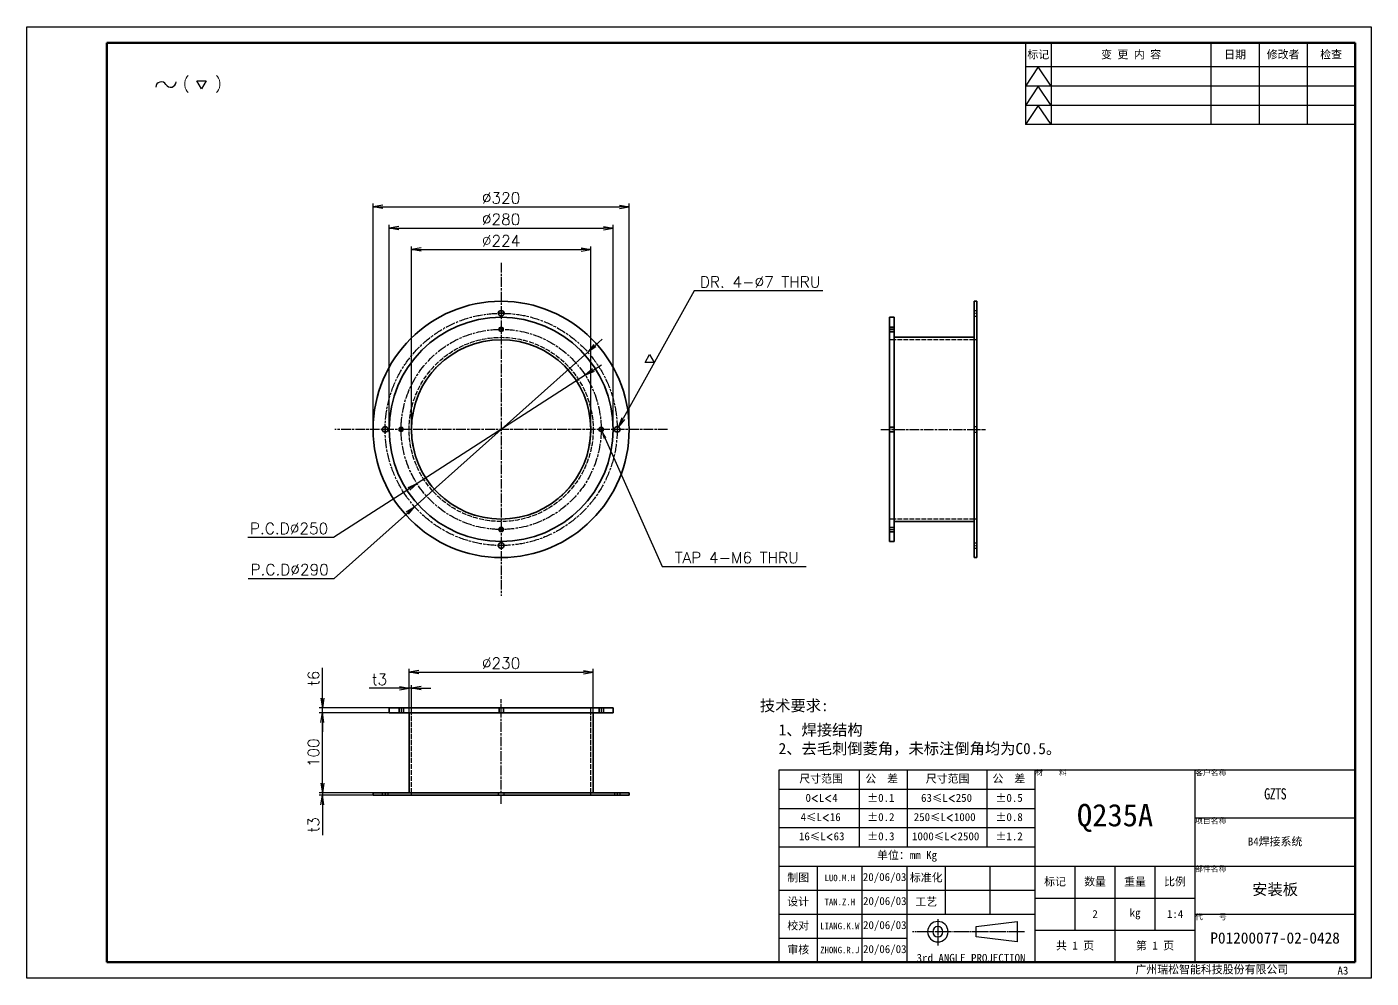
# Model space of a CAD drawing. Header units: millimetres. Extents: x -73083 to 81340, y -6859 to 6812.
# Drawn here: x 73070 to 74750, y -6850 to -5662 of the extents above; entities that cross this region are included whole.
import ezdxf

# ---------------------------------------------------------------- set-up
doc = ezdxf.new("R2010")
doc.units = ezdxf.units.MM
for name, pattern in [('AM_ISO02W050', [7.5, 6, -1.5]), ('AM_ISO08W050', [18, 12, -1.5, 3, -1.5]), ('CENTER-HOKUTO', [23, 20, -1, 1, -1])]:
    doc.linetypes.add(name, pattern=pattern)
doc.layers.add('A3', color=7, linetype='Continuous', plot=False)
for name, color, linetype, lineweight in [('AM_7', 2, 'AM_ISO08W050', 25), ('AM_HID', 1, 'AM_ISO02W050', 25), ('AM_VIS', 7, 'Continuous', 50), ('SOLID LINE', 7, 'Continuous', 30)]:
    doc.layers.add(name, color=color, linetype=linetype, lineweight=lineweight)
doc.layers.add('title_frame', color=7, linetype='Continuous')
doc.layers.add('word_dim', color=253, linetype='Continuous')
doc.styles.get("Standard").update_dxf_attribs({"font": 'romans.shx', "bigfont": 'bigfont.shx'})
doc.dimstyles.new('RS-1-4', dxfattribs={"dimscale": 4, "dimtxt": 3.5, "dimasz": 3, "dimexe": 1, "dimexo": 0, "dimgap": 1, "dimtad": 3, "dimdec": 4, "dimdsep": 46, "dimtxsty": 'Standard', "dimblk1": 'OPEN', "dimblk2": 'OPEN', "dimsah": 1, "dimcen": 0, "dimclrd": 256, "dimclre": 256, "dimclrt": 3, "dimadec": 0, "dimazin": 0, "dimtfac": 1, "dimtdec": 4, "dimtmove": 0, "dimatfit": 3, "dimfxl": 0, "dimtolj": 1, "dimtzin": 0, "dimarcsym": 0})
doc.dimstyles.new('RS-1-4$3', dxfattribs={"dimscale": 4, "dimtxt": 3.5, "dimasz": 3, "dimexe": 1, "dimexo": 0, "dimgap": 1, "dimtad": 3, "dimtoh": 1, "dimdec": 4, "dimdsep": 46, "dimtxsty": 'Standard', "dimblk1": 'OPEN', "dimblk2": 'OPEN', "dimsah": 1, "dimcen": 0, "dimclrd": 256, "dimclre": 256, "dimclrt": 3, "dimadec": 0, "dimazin": 0, "dimtfac": 1, "dimtdec": 4, "dimtmove": 0, "dimatfit": 3, "dimfxl": 0, "dimtolj": 1, "dimtzin": 0, "dimarcsym": 0})

# ---------------------------------------------------------------- blocks, each defined once
blk = doc.blocks.new('_Open')
at = {"color": 0, "lineweight": -2}
for p, q in [((-1, 0.17), (0, 0)), ((-1, -0.17), (0, 0)), ((0, 0), (-1, 0))]:
    blk.add_line(p, q, dxfattribs=at)
blk = doc.blocks.new('*D722')
at = {"layer": 'DEFPOINTS', "color": 0, "linetype": 'Continuous', "ltscale": 12}
for p in [(73439.7, -6618.8), (73503.1, -6618.8), (73503.1, -6621.8)]:
    blk.add_point(p, dxfattribs=at)
at = {"layer": 'word_dim', "linetype": 'Continuous', "lineweight": -2, "ltscale": 12}
for p, q in [((73439.7, -6606.8), (73439.7, -6594.8)), ((73503.1, -6618.8), (73435.7, -6618.8)), ((73439.7, -6618.8), (73439.7, -6621.8)), ((73503.1, -6621.8), (73435.7, -6621.8)), ((73439.7, -6633.8), (73439.7, -6671.8))]:
    blk.add_line(p, q, dxfattribs=at)
at = {"layer": 'word_dim', "linetype": 'Continuous', "lineweight": -2, "ltscale": 12, "xscale": 12, "yscale": 12, "zscale": 12}
for p, rotation in [((73439.7, -6618.8), 270), ((73439.7, -6621.8), 90)]:
    blk.add_blockref('_Open', p, dxfattribs=dict(at, rotation=rotation))
at = {"layer": 'word_dim', "color": 3, "linetype": 'Continuous', "ltscale": 12, "insert": (73428.7, -6658.8), "char_height": 14, "attachment_point": 5, "rotation": 90}
blk.add_mtext('\\A1;t3', dxfattribs=at)
blk = doc.blocks.new('*D723')
at = {"layer": 'DEFPOINTS', "color": 0, "linetype": 'Continuous', "ltscale": 12}
for p in [(73439.7, -6518.8), (73523.1, -6518.8), (73503.1, -6618.8)]:
    blk.add_point(p, dxfattribs=at)
at = {"layer": 'word_dim', "linetype": 'Continuous', "lineweight": -2, "ltscale": 12}
for p, q in [((73523.1, -6518.8), (73435.7, -6518.8)), ((73439.7, -6606.8), (73439.7, -6530.8)), ((73503.1, -6618.8), (73435.7, -6618.8))]:
    blk.add_line(p, q, dxfattribs=at)
at = {"layer": 'word_dim', "linetype": 'Continuous', "lineweight": -2, "ltscale": 12, "xscale": 12, "yscale": 12, "zscale": 12}
for p, rotation in [((73439.7, -6518.8), 90), ((73439.7, -6618.8), 270)]:
    blk.add_blockref('_Open', p, dxfattribs=dict(at, rotation=rotation))
at = {"layer": 'word_dim', "color": 3, "linetype": 'Continuous', "ltscale": 12, "insert": (73428.7, -6568.8), "char_height": 14, "attachment_point": 5, "rotation": 90}
blk.add_mtext('\\A1;100', dxfattribs=at)
blk = doc.blocks.new('*D724')
at = {"layer": 'DEFPOINTS', "color": 0, "linetype": 'Continuous', "ltscale": 12}
for p in [(73439.7, -6512.8), (73523.1, -6512.8), (73523.1, -6518.8)]:
    blk.add_point(p, dxfattribs=at)
at = {"layer": 'word_dim', "linetype": 'Continuous', "lineweight": -2, "ltscale": 12}
for p, q in [((73439.7, -6500.8), (73439.7, -6462.8)), ((73523.1, -6512.8), (73435.7, -6512.8)), ((73439.7, -6518.8), (73439.7, -6512.8)), ((73523.1, -6518.8), (73435.7, -6518.8)), ((73439.7, -6530.8), (73439.7, -6542.8))]:
    blk.add_line(p, q, dxfattribs=at)
at = {"layer": 'word_dim', "linetype": 'Continuous', "lineweight": -2, "ltscale": 12, "xscale": 12, "yscale": 12, "zscale": 12}
for p, rotation in [((73439.7, -6512.8), 270), ((73439.7, -6518.8), 90)]:
    blk.add_blockref('_Open', p, dxfattribs=dict(at, rotation=rotation))
at = {"layer": 'word_dim', "color": 3, "linetype": 'Continuous', "ltscale": 12, "insert": (73428.7, -6475.8), "char_height": 14, "attachment_point": 5, "rotation": 90}
blk.add_mtext('\\A1;t6', dxfattribs=at)
blk = doc.blocks.new('*D725')
at = {"layer": 'DEFPOINTS', "color": 0, "linetype": 'Continuous', "ltscale": 12}
for p in [(73551.1, -6488.2), (73551.1, -6512.8), (73548.1, -6518.8)]:
    blk.add_point(p, dxfattribs=at)
at = {"layer": 'word_dim', "linetype": 'Continuous', "lineweight": -2, "ltscale": 12}
for p, q in [((73548.1, -6518.8), (73548.1, -6484.2)), ((73551.1, -6512.8), (73551.1, -6484.2)), ((73536.1, -6488.2), (73498.1, -6488.2)), ((73551.1, -6488.2), (73548.1, -6488.2)), ((73563.1, -6488.2), (73575.1, -6488.2))]:
    blk.add_line(p, q, dxfattribs=at)
at = {"layer": 'word_dim', "linetype": 'Continuous', "lineweight": -2, "ltscale": 12, "xscale": 12, "yscale": 12, "zscale": 12}
blk.add_blockref('_Open', (73548.1, -6488.2), dxfattribs=at)
at = {"layer": 'word_dim', "linetype": 'Continuous', "lineweight": -2, "ltscale": 12, "xscale": 12, "yscale": 12, "zscale": 12, "rotation": 180}
blk.add_blockref('_Open', (73551.1, -6488.2), dxfattribs=at)
at = {"layer": 'word_dim', "color": 3, "linetype": 'Continuous', "ltscale": 12, "insert": (73511.1, -6477.2), "char_height": 14, "attachment_point": 5}
blk.add_mtext('\\A1;t3', dxfattribs=at)
blk = doc.blocks.new('*D726')
at = {"layer": 'DEFPOINTS', "color": 0, "linetype": 'Continuous', "ltscale": 12}
for p in [(73778.1, -6468), (73548.1, -6518.8), (73778.1, -6518.8)]:
    blk.add_point(p, dxfattribs=at)
at = {"layer": 'word_dim', "linetype": 'Continuous', "lineweight": -2, "ltscale": 12}
for p, q in [((73548.1, -6518.8), (73548.1, -6464)), ((73560.1, -6468), (73766.1, -6468)), ((73778.1, -6518.8), (73778.1, -6464))]:
    blk.add_line(p, q, dxfattribs=at)
at = {"layer": 'word_dim', "linetype": 'Continuous', "lineweight": -2, "ltscale": 12, "xscale": 12, "yscale": 12, "zscale": 12, "rotation": 180}
blk.add_blockref('_Open', (73548.1, -6468), dxfattribs=at)
at = {"layer": 'word_dim', "linetype": 'Continuous', "lineweight": -2, "ltscale": 12, "xscale": 12, "yscale": 12, "zscale": 12}
blk.add_blockref('_Open', (73778.1, -6468), dxfattribs=at)
at = {"layer": 'word_dim', "color": 3, "linetype": 'Continuous', "ltscale": 12, "insert": (73663.1, -6457), "char_height": 14, "attachment_point": 5}
blk.add_mtext('\\A1;%%C230', dxfattribs=at)
blk = doc.blocks.new('*D727')
at = {"layer": 'DEFPOINTS', "color": 0, "linetype": 'Continuous', "ltscale": 12}
for p in [(73823.1, -5886.9), (73503.1, -6164.9), (73823.1, -6164.9)]:
    blk.add_point(p, dxfattribs=at)
at = {"layer": 'word_dim', "linetype": 'Continuous', "lineweight": -2, "ltscale": 12}
for p, q in [((73503.1, -6164.9), (73503.1, -5882.9)), ((73515.1, -5886.9), (73811.1, -5886.9)), ((73823.1, -6164.9), (73823.1, -5882.9))]:
    blk.add_line(p, q, dxfattribs=at)
at = {"layer": 'word_dim', "linetype": 'Continuous', "lineweight": -2, "ltscale": 12, "xscale": 12, "yscale": 12, "zscale": 12, "rotation": 180}
blk.add_blockref('_Open', (73503.1, -5886.9), dxfattribs=at)
at = {"layer": 'word_dim', "linetype": 'Continuous', "lineweight": -2, "ltscale": 12, "xscale": 12, "yscale": 12, "zscale": 12}
blk.add_blockref('_Open', (73823.1, -5886.9), dxfattribs=at)
at = {"layer": 'word_dim', "color": 3, "linetype": 'Continuous', "ltscale": 12, "insert": (73663.1, -5875.9), "char_height": 14, "attachment_point": 5}
blk.add_mtext('\\A1;%%C320', dxfattribs=at)
blk = doc.blocks.new('*D728')
at = {"layer": 'DEFPOINTS', "color": 0, "linetype": 'Continuous', "ltscale": 12}
for p in [(73803.1, -5913.6), (73523.1, -6164.9), (73803.1, -6164.9)]:
    blk.add_point(p, dxfattribs=at)
at = {"layer": 'word_dim', "linetype": 'Continuous', "lineweight": -2, "ltscale": 12}
for p, q in [((73523.1, -6164.9), (73523.1, -5909.6)), ((73803.1, -6164.9), (73803.1, -5909.6)), ((73535.1, -5913.6), (73791.1, -5913.6))]:
    blk.add_line(p, q, dxfattribs=at)
at = {"layer": 'word_dim', "linetype": 'Continuous', "lineweight": -2, "ltscale": 12, "xscale": 12, "yscale": 12, "zscale": 12, "rotation": 180}
blk.add_blockref('_Open', (73523.1, -5913.6), dxfattribs=at)
at = {"layer": 'word_dim', "linetype": 'Continuous', "lineweight": -2, "ltscale": 12, "xscale": 12, "yscale": 12, "zscale": 12}
blk.add_blockref('_Open', (73803.1, -5913.6), dxfattribs=at)
at = {"layer": 'word_dim', "color": 3, "linetype": 'Continuous', "ltscale": 12, "insert": (73663.1, -5902.6), "char_height": 14, "attachment_point": 5}
blk.add_mtext('\\A1;%%C280', dxfattribs=at)
blk = doc.blocks.new('*D729')
at = {"layer": 'DEFPOINTS', "color": 0, "linetype": 'Continuous', "ltscale": 12}
for p in [(73775.1, -5940.4), (73551.1, -6164.9), (73775.1, -6164.9)]:
    blk.add_point(p, dxfattribs=at)
at = {"layer": 'word_dim', "linetype": 'Continuous', "lineweight": -2, "ltscale": 12}
for p, q in [((73551.1, -6164.9), (73551.1, -5936.4)), ((73563.1, -5940.4), (73763.1, -5940.4)), ((73775.1, -6164.9), (73775.1, -5936.4))]:
    blk.add_line(p, q, dxfattribs=at)
at = {"layer": 'word_dim', "linetype": 'Continuous', "lineweight": -2, "ltscale": 12, "xscale": 12, "yscale": 12, "zscale": 12, "rotation": 180}
blk.add_blockref('_Open', (73551.1, -5940.4), dxfattribs=at)
at = {"layer": 'word_dim', "linetype": 'Continuous', "lineweight": -2, "ltscale": 12, "xscale": 12, "yscale": 12, "zscale": 12}
blk.add_blockref('_Open', (73775.1, -5940.4), dxfattribs=at)
at = {"layer": 'word_dim', "color": 3, "linetype": 'Continuous', "ltscale": 12, "insert": (73663.1, -5929.4), "char_height": 14, "attachment_point": 5}
blk.add_mtext('\\A1;%%C224', dxfattribs=at)
blk = doc.blocks.new('*D730')
at = {"layer": 'DEFPOINTS', "color": 0, "linetype": 'Continuous', "ltscale": 12}
for p in [(73809.8, -6161.9), (73806.4, -6168)]:
    blk.add_point(p, dxfattribs=at)
at = {"layer": 'word_dim', "linetype": 'Continuous', "lineweight": -2, "ltscale": 12}
for p, q in [((73904.4, -5991.8), (73815.7, -6151.4)), ((74065.2, -5991.8), (73904.4, -5991.8))]:
    blk.add_line(p, q, dxfattribs=at)
at = {"layer": 'word_dim', "linetype": 'Continuous', "lineweight": -2, "ltscale": 12, "xscale": 12, "yscale": 12, "zscale": 12, "rotation": 240.9249458729799}
blk.add_blockref('_Open', (73809.8, -6161.9), dxfattribs=at)
at = {"layer": 'word_dim', "color": 3, "linetype": 'Continuous', "ltscale": 12, "insert": (73986.8, -5980.8), "char_height": 14, "attachment_point": 5}
blk.add_mtext('\\A1;DR. 4-∅7 THRU', dxfattribs=at)
blk = doc.blocks.new('shiage1')
at = {"layer": 'word_dim', "color": 3, "linetype": 'Continuous'}
for p, q in [((0, 0), (-1.44, 2.5)), ((-1.44, 2.5), (1.44, 2.5)), ((1.44, 2.5), (0, 0))]:
    blk.add_line(p, q, dxfattribs=at)
blk = doc.blocks.new('*D731')
at = {"layer": 'DEFPOINTS', "color": 0, "linetype": 'Continuous', "ltscale": 5}
for p in [(73768.2, -6097.3), (73558, -6232.6)]:
    blk.add_point(p, dxfattribs=at)
at = {"layer": 'word_dim', "linetype": 'Continuous', "lineweight": -2, "ltscale": 5}
for p, q in [((73768.2, -6097.3), (73558, -6232.6)), ((73778.3, -6090.8), (73788.4, -6084.3)), ((73453.8, -6299.7), (73547.9, -6239.1)), ((73346.4, -6299.7), (73453.8, -6299.7))]:
    blk.add_line(p, q, dxfattribs=at)
at = {"layer": 'word_dim', "linetype": 'Continuous', "lineweight": -2, "ltscale": 5, "xscale": 12, "yscale": 12, "zscale": 12}
for p, rotation in [((73768.2, -6097.3), 212.773775779746), ((73558, -6232.6), 32.77377577974596)]:
    blk.add_blockref('_Open', p, dxfattribs=dict(at, rotation=rotation))
at = {"layer": 'word_dim', "color": 3, "linetype": 'Continuous', "ltscale": 5, "insert": (73398.1, -6288.7), "char_height": 14, "attachment_point": 5}
blk.add_mtext('\\A1;P.C.D∅250', dxfattribs=at)
blk = doc.blocks.new('*D732')
at = {"layer": 'DEFPOINTS', "color": 0, "linetype": 'Continuous', "ltscale": 5}
for p in [(73771.3, -6068.4), (73554.9, -6261.5)]:
    blk.add_point(p, dxfattribs=at)
at = {"layer": 'word_dim', "linetype": 'Continuous', "lineweight": -2, "ltscale": 5}
for p, q in [((73780.3, -6060.4), (73789.3, -6052.4)), ((73771.3, -6068.4), (73554.9, -6261.5)), ((73454.5, -6351.1), (73546, -6269.4)), ((73347.1, -6351.1), (73454.5, -6351.1))]:
    blk.add_line(p, q, dxfattribs=at)
at = {"layer": 'word_dim', "linetype": 'Continuous', "lineweight": -2, "ltscale": 5, "xscale": 12, "yscale": 12, "zscale": 12}
for p, rotation in [((73771.3, -6068.4), 221.7319836506622), ((73554.9, -6261.5), 41.73198365066222)]:
    blk.add_blockref('_Open', p, dxfattribs=dict(at, rotation=rotation))
at = {"layer": 'word_dim', "color": 3, "linetype": 'Continuous', "ltscale": 5, "insert": (73398.8, -6340.1), "char_height": 14, "attachment_point": 5}
blk.add_mtext('\\A1;P.C.D∅290', dxfattribs=at)
blk = doc.blocks.new('shiage0')
at = {"layer": 'word_dim', "color": 3, "linetype": 'Continuous'}
for centre, start, end in [((1.69, 0), 30, 180), ((4.61, 1.69), 210, 0)]:
    blk.add_arc(centre, 1.69, start, end, dxfattribs=at)
blk = doc.blocks.new('12')
at = {"layer": 'title_frame', "color": 3, "linetype": 'Continuous'}
blk.add_lwpolyline([(20.46, 3.03), (19.01, 5.53), (21.9, 5.53)], close=True, dxfattribs=at)
blk.add_blockref('shiage0', (6.23, 3.56), dxfattribs=at)
blk.add_text('(   )', height=3.5, dxfattribs=at).set_placement((14.64, 3.08))

msp = doc.modelspace()

# ---------------------------------------------------------------- linework, layer by layer
at = {"color": 7, "lineweight": 35}
for p, q in [((74254.51724, -6004.93536), (74254.51724, -6164.93536)), ((74257.51724, -6004.93536), (74257.51724, -6164.93536)), ((74148.51724, -6024.93536), (74148.51724, -6164.93536)), ((74154.51724, -6024.93536), (74154.51724, -6164.93536)), ((74154.51724, -6049.93536), (74154.51724, -6164.93536)), ((74254.51724, -6049.93536), (74154.51724, -6049.93536)), ((74148.51724, -6164.93536), (74148.51724, -6304.93536)), ((74154.51724, -6164.93536), (74154.51724, -6279.93536)), ((74154.51724, -6164.93536), (74154.51724, -6304.93536)), ((74254.51724, -6164.93536), (74254.51724, -6324.93536)), ((74257.51724, -6164.93536), (74257.51724, -6324.93536)), ((74254.51724, -6279.93536), (74154.51724, -6279.93536)), ((73803.13955, -6512.84), (73523.13955, -6512.84)), ((73803.13955, -6518.84), (73523.13955, -6518.84)), ((73548.13955, -6618.84), (73548.13955, -6518.84)), ((73778.13955, -6618.84), (73778.13955, -6518.84)), ((73823.13955, -6618.84), (73503.13955, -6618.84)), ((73778.13955, -6618.84), (73548.13955, -6618.84)), ((73823.13955, -6621.84), (73503.13955, -6621.84))]:
    msp.add_line(p, q, dxfattribs=at)
at = {"color": 7, "lineweight": 35, "ltscale": 0.075}
for p, q in [((74257.51724, -6004.93536), (74254.51724, -6004.93536)), ((74257.51724, -6324.93536), (74254.51724, -6324.93536)), ((73503.13955, -6621.84), (73503.13955, -6618.84)), ((73823.13955, -6621.84), (73823.13955, -6618.84))]:
    msp.add_line(p, q, dxfattribs=at)
at = {"color": 7, "lineweight": 35, "ltscale": 0.15}
for p, q in [((74154.51724, -6024.93536), (74148.51724, -6024.93536)), ((74154.51724, -6304.93536), (74148.51724, -6304.93536)), ((73523.13955, -6518.84), (73523.13955, -6512.84)), ((73803.13955, -6518.84), (73803.13955, -6512.84))]:
    msp.add_line(p, q, dxfattribs=at)
at = {"color": 7, "lineweight": 35}
for centre, radius in [((73663.13955, -6164.93536), 160), ((73663.13955, -6164.93536), 140), ((73663.13955, -6019.93536), 3.5), ((73663.13955, -6039.93536), 2.4585), ((73663.13955, -6164.93536), 112), ((73518.13955, -6164.93536), 3.5), ((73538.13955, -6164.93536), 2.4585), ((73788.13955, -6164.93536), 2.4585), ((73808.13955, -6164.93536), 3.5), ((73663.13955, -6289.93536), 2.4585), ((73663.13955, -6309.93536), 3.5)]:
    msp.add_circle(centre, radius, dxfattribs=at)
at = {"color": 7, "lineweight": 13}
for centre in [(73663.13955, -6039.93536), (73538.13955, -6164.93536), (73788.13955, -6164.93536), (73663.13955, -6289.93536)]:
    msp.add_circle(centre, 3, dxfattribs=at)
at = {"layer": 'A3', "linetype": 'Continuous'}
msp.add_lwpolyline([(73070.43303, -5662.23248), (74750.43303, -5662.23248), (74750.43303, -6850.23248), (73070.43303, -6850.23248)], close=True, dxfattribs=at)
at = {"layer": 'AM_7'}
for p, q in [((73663.13955, -5956.93536), (73663.13955, -6372.93536)), ((73871.13955, -6164.93536), (73455.13955, -6164.93536)), ((74137.61685, -6164.93536), (74268.41714, -6164.93536)), ((73663.13955, -6632.74051), (73663.13955, -6501.93997))]:
    msp.add_line(p, q, dxfattribs=at)
at = {"layer": 'AM_7', "ltscale": 0.22749}
for p, q in [((73667.68935, -6019.93536), (73658.58974, -6019.93536)), ((73522.68935, -6164.93536), (73513.58974, -6164.93536)), ((73812.68935, -6164.93536), (73803.58974, -6164.93536)), ((73667.68935, -6309.93536), (73658.58974, -6309.93536))]:
    msp.add_line(p, q, dxfattribs=at)
at = {"layer": 'AM_7', "ltscale": 0.227502}
for p, q in [((73663.13955, -6015.38531), (73663.13955, -6024.4854)), ((73518.13955, -6160.38531), (73518.13955, -6169.4854)), ((73808.13955, -6160.38531), (73808.13955, -6169.4854)), ((73663.13955, -6305.38531), (73663.13955, -6314.4854))]:
    msp.add_line(p, q, dxfattribs=at)
at = {"layer": 'AM_7', "ltscale": 0.08999}
for p, q in [((74254.21744, -6019.93536), (74257.81705, -6019.93536)), ((74254.21744, -6309.93536), (74257.81705, -6309.93536))]:
    msp.add_line(p, q, dxfattribs=at)
at = {"layer": 'AM_7', "ltscale": 0.159814}
for p, q in [((73666.33584, -6039.93536), (73659.94326, -6039.93536)), ((73541.33584, -6164.93536), (73534.94326, -6164.93536)), ((73791.33584, -6164.93536), (73784.94326, -6164.93536)), ((73666.33584, -6289.93536), (73659.94326, -6289.93536))]:
    msp.add_line(p, q, dxfattribs=at)
at = {"layer": 'AM_7', "ltscale": 0.159802}
for p, q in [((73663.13955, -6036.73931), (73663.13955, -6043.1314)), ((73538.13955, -6161.73931), (73538.13955, -6168.1314)), ((73788.13955, -6161.73931), (73788.13955, -6168.1314)), ((73663.13955, -6286.73931), (73663.13955, -6293.1314))]:
    msp.add_line(p, q, dxfattribs=at)
at = {"layer": 'AM_7', "ltscale": 0.180005}
for p, q in [((74147.91714, -6039.93536), (74155.11734, -6039.93536)), ((74147.91714, -6289.93536), (74155.11734, -6289.93536))]:
    msp.add_line(p, q, dxfattribs=at)
at = {"layer": 'AM_7', "ltscale": 0.180017}
for p, q in [((73538.13955, -6512.2399), (73538.13955, -6519.44058)), ((73788.13955, -6512.2399), (73788.13955, -6519.44058))]:
    msp.add_line(p, q, dxfattribs=at)
at = {"layer": 'AM_7', "ltscale": 0.090015}
for p, q in [((73518.13955, -6618.53995), (73518.13955, -6622.14054)), ((73808.13955, -6618.53995), (73808.13955, -6622.14054))]:
    msp.add_line(p, q, dxfattribs=at)
at = {"layer": 'AM_7'}
for radius in [145, 125]:
    msp.add_circle((73663.13955, -6164.93536), radius, dxfattribs=at)
at = {"layer": 'AM_HID', "ltscale": 0.075}
for p, q in [((74254.51724, -6016.43536), (74257.51724, -6016.43536)), ((74254.51724, -6023.43536), (74257.51724, -6023.43536)), ((74257.51724, -6052.93536), (74254.51724, -6052.93536)), ((74254.51724, -6161.43536), (74257.51724, -6161.43536)), ((74254.51724, -6161.43536), (74257.51724, -6161.43536)), ((74254.51724, -6168.43536), (74257.51724, -6168.43536)), ((74254.51724, -6168.43536), (74257.51724, -6168.43536)), ((74257.51724, -6276.93536), (74254.51724, -6276.93536)), ((74254.51724, -6306.43536), (74257.51724, -6306.43536)), ((74254.51724, -6313.43536), (74257.51724, -6313.43536)), ((73514.63955, -6618.84), (73514.63955, -6621.84)), ((73521.63955, -6618.84), (73521.63955, -6621.84)), ((73551.13955, -6621.84), (73551.13955, -6618.84)), ((73659.63955, -6618.84), (73659.63955, -6621.84)), ((73659.63955, -6618.84), (73659.63955, -6621.84)), ((73666.63955, -6618.84), (73666.63955, -6621.84)), ((73666.63955, -6618.84), (73666.63955, -6621.84)), ((73775.13955, -6621.84), (73775.13955, -6618.84)), ((73804.63955, -6618.84), (73804.63955, -6621.84)), ((73811.63955, -6618.84), (73811.63955, -6621.84))]:
    msp.add_line(p, q, dxfattribs=at)
at = {"layer": 'AM_HID', "ltscale": 0.15}
for p, q in [((74148.51724, -6036.93536), (74154.51724, -6036.93536)), ((74148.51724, -6037.47686), (74154.51724, -6037.47686)), ((74148.51724, -6042.39385), (74154.51724, -6042.39385)), ((74148.51724, -6042.93536), (74154.51724, -6042.93536)), ((74154.51724, -6052.93536), (74148.51724, -6052.93536)), ((74148.51724, -6161.93536), (74154.51724, -6161.93536)), ((74148.51724, -6161.93536), (74154.51724, -6161.93536)), ((74148.51724, -6162.47686), (74154.51724, -6162.47686)), ((74148.51724, -6162.47686), (74154.51724, -6162.47686)), ((74148.51724, -6167.39385), (74154.51724, -6167.39385)), ((74148.51724, -6167.39385), (74154.51724, -6167.39385)), ((74148.51724, -6167.93536), (74154.51724, -6167.93536)), ((74148.51724, -6167.93536), (74154.51724, -6167.93536)), ((74154.51724, -6276.93536), (74148.51724, -6276.93536)), ((74148.51724, -6286.93536), (74154.51724, -6286.93536)), ((74148.51724, -6287.47686), (74154.51724, -6287.47686)), ((74148.51724, -6292.39385), (74154.51724, -6292.39385)), ((74148.51724, -6292.93536), (74154.51724, -6292.93536)), ((73535.13955, -6512.84), (73535.13955, -6518.84)), ((73535.68105, -6512.84), (73535.68105, -6518.84)), ((73540.59804, -6512.84), (73540.59804, -6518.84)), ((73541.13955, -6512.84), (73541.13955, -6518.84)), ((73551.13955, -6518.84), (73551.13955, -6512.84)), ((73660.13955, -6512.84), (73660.13955, -6518.84)), ((73660.13955, -6512.84), (73660.13955, -6518.84)), ((73660.68105, -6512.84), (73660.68105, -6518.84)), ((73660.68105, -6512.84), (73660.68105, -6518.84)), ((73665.59804, -6512.84), (73665.59804, -6518.84)), ((73665.59804, -6512.84), (73665.59804, -6518.84)), ((73666.13955, -6512.84), (73666.13955, -6518.84)), ((73666.13955, -6512.84), (73666.13955, -6518.84)), ((73775.13955, -6518.84), (73775.13955, -6512.84)), ((73785.13955, -6512.84), (73785.13955, -6518.84)), ((73785.68105, -6512.84), (73785.68105, -6518.84)), ((73790.59804, -6512.84), (73790.59804, -6518.84)), ((73791.13955, -6512.84), (73791.13955, -6518.84))]:
    msp.add_line(p, q, dxfattribs=at)
at = {"layer": 'AM_HID'}
for p, q in [((74254.51724, -6052.93536), (74154.51724, -6052.93536)), ((74254.51724, -6049.93536), (74254.51724, -6164.93536)), ((74254.51724, -6164.93536), (74254.51724, -6279.93536)), ((74254.51724, -6276.93536), (74154.51724, -6276.93536)), ((73778.13955, -6518.84), (73548.13955, -6518.84)), ((73551.13955, -6618.84), (73551.13955, -6518.84)), ((73775.13955, -6618.84), (73775.13955, -6518.84))]:
    msp.add_line(p, q, dxfattribs=at)
for radius in [115, 112]:
    msp.add_circle((73663.13955, -6164.93536), radius, dxfattribs=at)
at = {"layer": 'AM_VIS', "linetype": 'Continuous'}
for p, q in [((74730.43303, -5682.23248), (73170.43303, -5682.23248)), ((73170.43303, -6830.23248), (73170.43303, -5682.23248)), ((74730.43303, -6830.23248), (74730.43303, -5682.23248)), ((74730.43303, -6830.23248), (73170.43303, -6830.23248))]:
    msp.add_line(p, q, dxfattribs=at)
at = {"layer": 'title_frame', "linetype": 'Continuous'}
for p, q in [((74318.43303, -5682.23248), (74318.43303, -5784.23248)), ((74350.43303, -5682.23248), (74350.43303, -5784.23248)), ((74550.43303, -5784.23248), (74550.43303, -5682.23248)), ((74610.43303, -5682.23248), (74610.43303, -5784.23248)), ((74670.43303, -5682.23248), (74670.43303, -5784.23248)), ((74730.43303, -5784.23248), (74730.43303, -5682.23248)), ((74730.43303, -5712.23248), (74318.43303, -5712.23248)), ((74334.43303, -5712.23248), (74318.43303, -5736.23248)), ((74350.43303, -5736.23248), (74334.43303, -5712.23248)), ((74730.43303, -5736.23248), (74318.43303, -5736.23248)), ((74334.43303, -5736.23248), (74318.43303, -5760.23248)), ((74350.43303, -5760.23248), (74334.43303, -5736.23248)), ((74730.43303, -5760.23248), (74318.43303, -5760.23248)), ((74334.43303, -5760.23248), (74318.43303, -5784.23248)), ((74350.43303, -5784.23248), (74334.43303, -5760.23248)), ((74730.43303, -5784.23248), (74318.43303, -5784.23248)), ((74010.43303, -6590.23248), (74730.43303, -6590.23248)), ((74010.43303, -6830.23248), (74010.43303, -6590.23248)), ((74110.43303, -6590.23248), (74110.43303, -6686.23248)), ((74170.43303, -6590.23248), (74170.43303, -6686.23248)), ((74270.43303, -6686.23248), (74270.43303, -6590.23248)), ((74330.43303, -6830.23248), (74330.43303, -6590.23248)), ((74530.43303, -6830.23248), (74530.43303, -6590.23248)), ((74730.43303, -6830.23248), (74730.43303, -6590.23248)), ((74010.43303, -6614.23248), (74330.43303, -6614.23248)), ((74010.43303, -6638.23248), (74330.43303, -6638.23248)), ((74530.43303, -6650.23248), (74730.43303, -6650.23248)), ((74010.43303, -6662.23248), (74330.43303, -6662.23248)), ((74010.43303, -6686.23248), (74330.43303, -6686.23248)), ((74010.43303, -6710.23248), (74730.43303, -6710.23248)), ((74058.43303, -6830.23248), (74058.43303, -6710.23248)), ((74114.43303, -6830.23248), (74114.43303, -6710.23248)), ((74114.43303, -6830.23248), (74114.43303, -6710.23248)), ((74114.43303, -6830.23248), (74114.43303, -6710.23248)), ((74170.43303, -6830.23248), (74170.43303, -6710.23248)), ((74218.43303, -6770.23248), (74218.43303, -6710.23248)), ((74274.43303, -6770.23248), (74274.43303, -6710.23248)), ((74380.43303, -6790.23248), (74380.43303, -6710.23248)), ((74430.43303, -6830.23248), (74430.43303, -6710.23248)), ((74480.43303, -6790.23248), (74480.43303, -6710.23248)), ((74010.43303, -6740.23248), (74330.43303, -6740.23248)), ((74330.43303, -6750.23248), (74530.43303, -6750.23248)), ((74010.43303, -6770.23248), (74330.43303, -6770.23248)), ((74530.43303, -6770.23248), (74730.43303, -6770.23248)), ((74010.43303, -6800.23248), (74170.43303, -6800.23248)), ((74330.43303, -6790.23248), (74530.43303, -6790.23248)), ((74010.43303, -6830.23248), (74730.43303, -6830.23248)), ((74010.43303, -6830.23248), (74730.43303, -6830.23248))]:
    msp.add_line(p, q, dxfattribs=at)
at = {"layer": 'title_frame', "color": 2, "linetype": 'CENTER-HOKUTO'}
for p, q in [((74208.97097, -6776.55881), (74208.97097, -6809.63401)), ((74317.39337, -6792.30281), (74177.36137, -6792.30281))]:
    msp.add_line(p, q, dxfattribs=at)
at = {"layer": 'title_frame', "color": 3, "linetype": 'Continuous'}
for p, q in [((74256.97097, -6785.90281), (74308.17097, -6779.50281)), ((74256.97097, -6798.70281), (74256.97097, -6785.90281)), ((74308.17097, -6779.50281), (74308.17097, -6805.10281)), ((74308.17097, -6805.10281), (74256.97097, -6798.70281))]:
    msp.add_line(p, q, dxfattribs=at)
for radius in [12.8, 6.4]:
    msp.add_arc((74208.97097, -6792.30281), radius, 0, 359.98938268, dxfattribs=at)

# ---------------------------------------------------------------- block references
at = {"layer": 'word_dim', "color": 3, "linetype": 'Continuous', "ltscale": 5, "xscale": 4, "yscale": 4, "zscale": 4}
msp.add_blockref('12', (73206.72771, -5751.8449), dxfattribs=at)
at = {"layer": 'word_dim', "color": 3, "linetype": 'Continuous', "ltscale": 12, "xscale": 3.999999999997035, "yscale": 4, "zscale": 4, "rotation": 60.92494587299578}
msp.add_blockref('shiage1', (73854.59024, -6081.39485), dxfattribs=at)

# ---------------------------------------------------------------- texts
at = {"layer": 'SOLID LINE', "ltscale": 0.5}
for s, insert, char_height, width, attachment_point in [('\\pt60;{\\fSimHei|b0|i0|c134|p2;\\C3;标记}', (74334.43303, -5697.23248), 10, 32, 5), ('\\pt60;{\\fSimHei|b0|i0|c134|p2;\\C3;变 更 内 容}', (74450.43303, -5697.23248), 10, 200, 5), ('\\pt60;{\\fSimHei|b0|i0|c134|p2;\\C3;日期}', (74580.43303, -5697.23248), 10, 60, 5), ('\\pt60;{\\fSimHei|b0|i0|c134|p2;\\C3;修改者}', (74640.43303, -5697.23248), 10, 60, 5), ('\\pt60;{\\fSimHei|b0|i0|c134|p2;\\C3;检查}', (74700.43303, -5697.23248), 10, 60, 5), ('\\pt84;{\\fSimHei|b0|i0|c134|p2;\\C3;技术要求:}', (73986.55461, -6502.88985), 14, 120.242104, 1), ('\\pt84;{\\fSimHei|b0|i0|c134|p2;\\C3;\\P1、焊接结构\\P2、去毛刺倒菱角，未标注倒角均为C0.5。}', (74009.9519, -6509.85468), 14, 446.3637409, 1), ('\\pt60;{\\fSimHei|b0|i0|c134|p2;\\C3;尺寸范围}', (74035.71288, -6596.11673), 10, 181.2060754, 1), ('\\pt60;{\\fSimHei|b0|i0|c134|p2;\\C3;公  差}', (74118.32785, -6596.11673), 10, 181.2060754, 1), ('\\pt60;{\\fSimHei|b0|i0|c134|p2;\\C3;尺寸范围}', (74193.90269, -6596.11673), 10, 181.2060754, 1), ('\\pt60;{\\fSimHei|b0|i0|c134|p2;\\C3;公  差}', (74277.25728, -6596.11673), 10, 181.2060754, 1), ('{\\fSimHei|b0|i0|c134|p2;\\C3;材    料}', (74330.43303, -6590.23248), 7, 200, 1), ('\\pt42;{\\fSimHei|b0|i0|c134|p2;\\C3;客户名称}', (74530.43303, -6590.23248), 7, 200, 1), ('\\pt60;{\\fSimHei|b0|i0|c134|p2;\\C3;%%P0.1}', (74120.7624, -6620.11673), 10, 181.2060754, 1), ('\\pt60;{\\fSimHei|b0|i0|c134|p2;\\C3;%%P0.5}', (74281.0437, -6620.11673), 10, 181.2060754, 1), ('{\\fSimHei|b0|i0|c134|p2;\\W0.8;\\T0.9;\\C3;GZTS}', (74630.43303, -6620.23248), 14, 200, 5), ('\\pt60;{\\fSimHei|b0|i0|c134|p2;\\C3;0\\Fromans,bigfont|c134;\\H0.9583x;<\\fSimHei|b0|i0|c134|p2;\\H1.044x;L\\Fromans,bigfont|c134;\\H0.9583x;<\\fSimHei|b0|i0|c134|p2;\\H1.044x;4}', (74043.55516, -6620.11673), 10, 181.2060754, 1), ('\\pt60;{\\fSimHei|b0|i0|c134|p2;\\C3;63\\H0.9583x;≤\\H1.044x;L\\Fromans,bigfont|c134;\\H0.9579x;<\\fSimHei|b0|i0|c134|p2;\\H1.044x;250}', (74187.96776, -6620.11673), 10, 181.2060754, 1), ('\\pt168;{\\fSimHei|b0|i0|c134|p2;\\C3;Q235A}', (74430.43303, -6650.23248), 28, 200, 5), ('\\pt60;{\\fSimHei|b0|i0|c134|p2;\\C3;4\\H0.9583x;≤\\H1.043x;L\\Fromans,bigfont|c134;\\H0.9588x;<\\fSimHei|b0|i0|c134|p2;\\H1.043x;16}', (74037.41909, -6644.11673), 10, 181.2060754, 1), ('\\pt60;{\\fSimHei|b0|i0|c134|p2;\\C3;%%P0.2}', (74120.7624, -6644.11673), 10, 181.2060754, 1), ('\\pt60;{\\fSimHei|b0|i0|c134|p2;\\C3;250\\H0.9583x;≤\\H1.044x;L\\Fromans,bigfont|c134;\\H0.9579x;<\\fSimHei|b0|i0|c134|p2;\\H1.044x;1000}', (74178.8372, -6644.11673), 10, 181.2060754, 1), ('\\pt60;{\\fSimHei|b0|i0|c134|p2;\\C3;%%P0.8}', (74281.0437, -6644.11673), 10, 181.2060754, 1), ('\\pt42;{\\fSimHei|b0|i0|c134|p2;\\C3;项目名称}', (74530.43303, -6650.23248), 7, 200, 1), ('\\pt60;{\\fSimHei|b0|i0|c134|p2;\\C3;16\\H0.9583x;≤\\H1.044x;L\\Fromans,bigfont|c134;\\H0.9579x;<\\fSimHei|b0|i0|c134|p2;\\H1.044x;63}', (74035.3589, -6668.11673), 10, 181.2060754, 1), ('\\pt60;{\\fSimHei|b0|i0|c134|p2;\\C3;%%P0.3}', (74120.7624, -6668.11673), 10, 181.2060754, 1), ('\\pt60;{\\fSimHei|b0|i0|c134|p2;\\C3;%%P1.2}', (74281.0437, -6668.11673), 10, 181.2060754, 1), ('{\\fSimHei|b0|i0|c134|p2;\\C3;B4焊接系统}', (74630.43303, -6680.23248), 10, 200, 5), ('\\pt60;{\\fSimHei|b0|i0|c134|p2;\\C3;单位：mm Kg}', (74170.43303, -6698.23248), 10, 320, 5), ('\\pt60;{\\fSimHei|b0|i0|c134|p2;\\C3;制图}', (74034.43303, -6725.23248), 10, 48, 5), ('\\pt60;{\\fSimHei|b0|i0|c134|p2;\\C3;20/06/03}', (74142.43303, -6725.23248), 10, 56, 5), ('\\pt60;{\\fSimHei|b0|i0|c134|p2;\\C3;标准化}', (74194.43303, -6725.23248), 10, 48, 5), ('\\pt42;{\\fSimHei|b0|i0|c134|p2;\\C3;部件名称}', (74530.43303, -6710.23248), 7, 200, 1), ('\\pt288;{\\fSimHei|b0|i0|c134|p2;\\H0.8x;\\C3;LUO.M.H}', (74086.43303, -6725.23248), 10, 56, 5), ('\\pt60;{\\fSimHei|b0|i0|c134|p2;\\C3;标记}', (74355.43303, -6730.23248), 10, 50, 5), ('\\pt60;{\\fSimHei|b0|i0|c134|p2;\\C3;数量}', (74405.43303, -6730.23248), 10, 50, 5), ('\\pt60;{\\fSimHei|b0|i0|c134|p2;\\C3;重量}', (74455.43303, -6730.23248), 10, 50, 5), ('\\pt60;{\\fSimHei|b0|i0|c134|p2;\\C3;比例}', (74505.43303, -6730.23248), 10, 50, 5), ('{\\fSimHei|b0|i0|c134|p2;\\C3;安装板}', (74630.43303, -6740.23248), 14, 200, 5), ('\\pt60;{\\fSimHei|b0|i0|c134|p2;\\C3;设计}', (74034.43303, -6755.23248), 10, 48, 5), ('\\pt288;{\\fSimHei|b0|i0|c134|p2;\\H0.8x;\\C3;TAN.Z.H}', (74086.43303, -6755.23248), 10, 56, 5), ('\\pt60;{\\fSimHei|b0|i0|c134|p2;\\C3;20/06/03}', (74142.63558, -6755.23248), 10, 55.5949143, 5), ('\\pt60;{\\fSimHei|b0|i0|c134|p2;\\C3;工艺}', (74194.43303, -6755.23248), 10, 48, 5), ('\\pt60;{\\fSimHei|b0|i0|c134|p2;\\C3;2}', (74405.43303, -6770.23248), 10, 50, 5), ('\\pt60;{\\fSimHei|b0|i0|c134|p2;\\C3;kg}', (74455.43303, -6770.23248), 10, 50, 5), ('\\pt60;{\\fSimHei|b0|i0|c134|p2;\\C3;1:4}', (74505.43303, -6770.23248), 10, 50, 5), ('\\pt42;{\\fSimHei|b0|i0|c134|p2;\\C3;代    号}', (74530.43303, -6770.23248), 7, 200, 1), ('\\pt60;{\\fSimHei|b0|i0|c134|p2;\\C3;校对}', (74034.43303, -6785.23248), 10, 48, 5), ('\\pt288;{\\fSimHei|b0|i0|c134|p2;\\H0.8x;\\C3;LIANG.K.W}', (74086.43303, -6785.23248), 10, 56, 5), ('\\pt60;{\\fSimHei|b0|i0|c134|p2;\\C3;20/06/03}', (74142.63558, -6785.23248), 10, 55.5949143, 5), ('\\pt60;{\\fSimHei|b0|i0|c134|p2;\\C3;共 1 页}', (74380.43303, -6810.23248), 10, 100, 5), ('\\pt60;{\\fSimHei|b0|i0|c134|p2;\\C3;第 1 页}', (74480.43303, -6810.23248), 10, 100, 5), ('{\\fSimHei|b0|i0|c134|p2;\\C3;P01200077-02-0428}', (74630.43303, -6800.23248), 14, 200, 5), ('\\pt60;{\\fSimHei|b0|i0|c134|p2;\\C3;审核}', (74034.43303, -6815.23248), 10, 48, 5), ('\\pt288;{\\fSimHei|b0|i0|c134|p2;\\H0.8x;\\C3;ZHONG.R.J}', (74086.43303, -6815.23248), 10, 56, 5), ('\\pt60;{\\fSimHei|b0|i0|c134|p2;\\C3;20/06/03}', (74142.63558, -6815.23248), 10, 55.5949143, 5), ('{\\fSimHei|b0|i0|c134|p2;\\C3;3rd ANGLE PROJECTION}', (74250.43303, -6830.23248), 10, 160, 8), ('\\pt60;{\\fSimHei|b0|i0|c134|p2;\\C3;广州瑞松智能科技股份有限公司}', (74455.90749, -6834.37439), 10, 314.2472326, 1), ('\\pt60;{\\fSimHei|b0|i0|c134|p2;\\C3;A3}', (74708.38851, -6835.8221), 10, 314.2472326, 1)]:
    msp.add_mtext(s, dxfattribs=dict(at, insert=insert, char_height=char_height, width=width, attachment_point=attachment_point))
at = {"layer": 'SOLID LINE', "ltscale": 0.5, "insert": (74176.64241, -6668.11673), "char_height": 10, "width": 181.2060754, "attachment_point": 1, "line_spacing_factor": 0.72}
msp.add_mtext('\\pt60;{\\fSimHei|b0|i0|c134|p2;\\C3;1000\\H0.9583x;≤\\H1.044x;L\\Fromans,bigfont|c134;\\H0.9579x;<\\fSimHei|b0|i0|c134|p2;\\H1.044x;2500}', dxfattribs=at)
at = {"layer": 'word_dim', "color": 3, "linetype": 'Continuous', "ltscale": 12, "insert": (73880.23378, -6332.07384), "char_height": 14, "attachment_point": 7}
msp.add_mtext('TAP 4-M6 THRU', dxfattribs=at)

# ---------------------------------------------------------------- dimensions: what is measured, and where the dimension line sits
at = {"layer": 'word_dim', "linetype": 'Continuous', "ltscale": 12}
for base, p1, p2, text, picture, middle in [((73823.13955, -5886.85106), (73503.13955, -6164.93536), (73823.13955, -6164.93536), '%%C<>', '*D727', (73663.13955, -5886.85106)), ((73803.13955, -5913.64748), (73523.13955, -6164.93536), (73803.13955, -6164.93584), '%%C<>', '*D728', (73663.13955, -5913.64748)), ((73775.13955, -5940.4439), (73551.13955, -6164.93536), (73775.13955, -6164.93536), '%%C<>', '*D729', (73663.13955, -5940.4439)), ((73778.13955, -6467.99558), (73548.13955, -6518.84), (73778.13955, -6518.84), '%%C<>', '*D726', (73663.13955, -6467.99558)), ((73551.13906, -6488.1681), (73548.13906, -6518.84), (73551.13906, -6512.84), 't<>', '*D725', (73511.13906, -6488.1681))]:
    dim = msp.add_linear_dim(base=base, p1=p1, p2=p2, text=text, dimstyle='RS-1-4', dxfattribs=at)
    dim.commit()
    dim.dimension.update_dxf_attribs({"geometry": picture, "text_midpoint": middle, "dimtype": 160})
dim = msp.add_diameter_dim_2p(p1=(73806.4387, -6167.99479), p2=(73809.84039, -6161.8769), text='DR. 4-<> THRU', dimstyle='RS-1-4', override={"dimtoh": 1, "dimtofl": 0}, dxfattribs=at)
dim.commit()
dim.dimension.update_dxf_attribs({"geometry": '*D730', "text_midpoint": (73986.82052, -5991.7757), "dimtype": 163})
at = {"layer": 'word_dim', "linetype": 'Continuous', "ltscale": 5}
for p1, p2, picture, middle in [((73771.34822, -6068.41654), (73554.93087, -6261.45418), '*D732', (73398.78787, -6351.07598)), ((73768.24135, -6097.26993), (73558.03774, -6232.60078), '*D731', (73398.0841, -6299.74161))]:
    dim = msp.add_diameter_dim_2p(p1=p1, p2=p2, text='P.C.D<>', dimstyle='RS-1-4$3', dxfattribs=at)
    dim.commit()
    dim.dimension.update_dxf_attribs({"geometry": picture, "text_midpoint": middle, "dimtype": 163})
at = {"layer": 'word_dim', "linetype": 'Continuous', "ltscale": 12}
dim = msp.add_linear_dim(base=(73439.71943, -6512.84), p1=(73523.13955, -6518.84), p2=(73523.13955, -6512.84), angle=90, text='t<>', dimstyle='RS-1-4', dxfattribs=at)
dim.commit()
dim.dimension.update_dxf_attribs({"geometry": '*D724', "text_midpoint": (73428.71943, -6475.84)})
dim = msp.add_linear_dim(base=(73439.71943, -6518.84), p1=(73503.13955, -6618.84), p2=(73523.13955, -6518.84), angle=90, dimstyle='RS-1-4', dxfattribs=at)
dim.commit()
dim.dimension.update_dxf_attribs({"geometry": '*D723', "text_midpoint": (73428.71943, -6568.84)})
dim = msp.add_linear_dim(base=(73439.71943, -6618.84), p1=(73503.13955, -6621.84), p2=(73503.13955, -6618.84), angle=90, text='t<>', dimstyle='RS-1-4', dxfattribs=at)
dim.commit()
dim.dimension.update_dxf_attribs({"geometry": '*D722', "text_midpoint": (73439.71943, -6658.84), "dimtype": 160})

# ---------------------------------------------------------------- leaders
at = {"layer": 'word_dim', "linetype": 'Continuous', "ltscale": 12, "annotation_type": 0, "has_hookline": 1, "hookline_direction": 0, "text_width": 164.13333}
msp.add_leader([(73788.14004, -6164.93584), (73864.23378, -6336.07384), (73876.23378, -6336.07384)], dimstyle='RS-1-4', dxfattribs=at)

doc.saveas('drawing.dxf')
